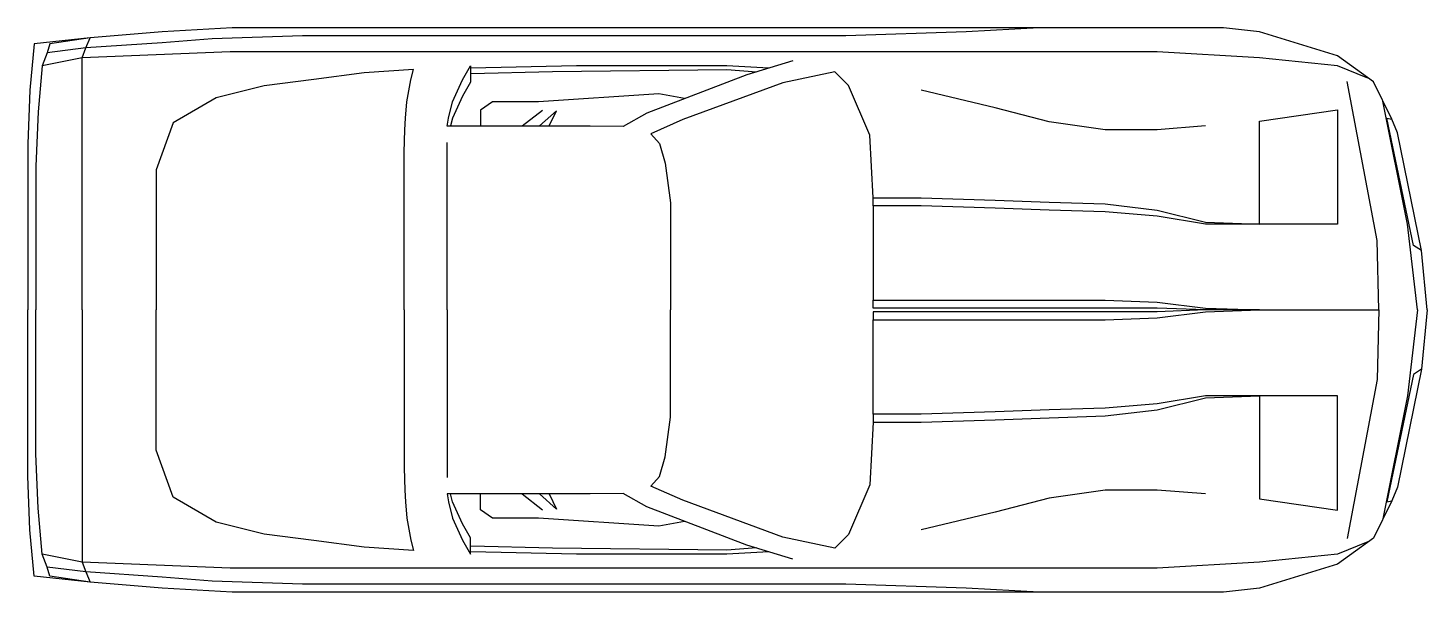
# Model space of a CAD drawing. Extents: x -4.47 to -0.01, y -0.9 to 0.9.
import ezdxf

# ---------------------------------------------------------------- set-up
doc = ezdxf.new("R2010")
doc.units = 0
doc.layers.get('0').update_dxf_attribs({"linetype": 'CONTINUOUS'})

msp = doc.modelspace()

# ---------------------------------------------------------------- linework, layer by layer
at = {"color": 0, "linetype": 'BYBLOCK'}
for p, q in [((-3.0706, 0.9013), (-3.5047, 0.9013)), ((-1.8247, 0.9013), (-3.0706, 0.9013)), ((-4.2844, 0.8374), (-4.2714, 0.8696)), ((-4.2969, 0.8056), (-4.2844, 0.8374)), ((-4.2969, 0.001), (-4.2969, 0.8056)), ((-3.0639, 0.8249), (-3.5941, 0.8249)), ((-1.8954, 0.8249), (-3.0639, 0.8249)), ((-3.248, 0.7355), (-3.2398, 0.7691)), ((-3.2605, 0.6653), (-3.248, 0.7355)), ((-0.1656, 0.2229), (-0.2611, 0.7304)), ((-1.3844, 0.646), (-1.6204, 0.7032)), ((-3.2653, 0.6138), (-3.2605, 0.6653)), ((-1.2118, 0.6013), (-1.3844, 0.646)), ((-3.2677, 0.5759), (-3.2653, 0.6138)), ((-1.033, 0.5759), (-1.2118, 0.6013)), ((-0.7133, 0.5884), (-0.8667, 0.5759)), ((-3.2692, 0.5052), (-3.2677, 0.5759)), ((-3.1322, 0.001), (-3.1326, 0.536)), ((-0.8667, 0.5759), (-1.033, 0.5759)), ((-3.2692, 0.001), (-3.2692, 0.5052)), ((-1.7737, 0.3331), (-1.7737, 0.3586)), ((-0.1596, 0.001), (-0.1656, 0.2229)), ((-4.2969, 0.001), (-4.2969, -0.8037)), ((-3.2692, 0.001), (-3.2692, -0.5033)), ((-3.1322, 0.001), (-3.1326, -0.534)), ((-1.7737, 0.0072), (-1.7737, 0.0327)), ((-0.5408, 0.001), (-0.1596, 0.001)), ((-0.5408, 0.001), (-0.1596, 0.001)), ((-0.1596, 0.001), (-0.1656, -0.2209)), ((-1.7737, -0.0053), (-1.7737, -0.0308)), ((-0.1656, -0.2209), (-0.2611, -0.7285)), ((-1.7737, -0.3312), (-1.7737, -0.3567)), ((-3.2692, -0.5033), (-3.2677, -0.5739)), ((-3.2677, -0.5739), (-3.2653, -0.6119)), ((-1.033, -0.5739), (-1.2118, -0.5994)), ((-0.8667, -0.5739), (-1.033, -0.5739)), ((-0.7133, -0.5864), (-0.8667, -0.5739)), ((-3.2653, -0.6119), (-3.2605, -0.6633)), ((-1.2118, -0.5994), (-1.3844, -0.6441)), ((-3.2605, -0.6633), (-3.248, -0.7335)), ((-1.3844, -0.6441), (-1.6204, -0.7013)), ((-3.248, -0.7335), (-3.2398, -0.7672)), ((-4.2969, -0.8037), (-4.2844, -0.8354)), ((-4.2844, -0.8354), (-4.2714, -0.8676)), ((-3.0639, -0.8229), (-3.5941, -0.8229)), ((-1.8954, -0.8229), (-3.0639, -0.8229)), ((-3.0706, -0.8994), (-3.5047, -0.8994)), ((-1.8247, -0.8994), (-3.0706, -0.8994))]:
    msp.add_line(p, q, dxfattribs=at)
for points in [[(-3.5047, 0.9013), (-3.8176, 0.9013), (-4.0416, 0.8888), (-4.2714, 0.8696), (-4.3993, 0.8503), (-4.4079, 0.8215), (-4.4247, 0.7802), (-4.4372, 0.6331), (-4.444, 0.4605), (-4.444, 0.001)], [(-1.2435, 0.9013), (-1.4767, 0.8888), (-1.8603, 0.8758), (-3.0673, 0.8758), (-3.5941, 0.8758), (-3.8816, 0.8662), (-4.0416, 0.8537), (-4.2844, 0.8374), (-4.4079, 0.8215)], [(-0.0063, 0.001), (-0.0236, 0.1904), (-0.1005, 0.5663), (-0.1187, 0.6105), (-0.1769, 0.7297), (-0.2918, 0.8119), (-0.5408, 0.8888), (-0.6561, 0.9013), (-1.2435, 0.9013), (-1.8247, 0.9013)], [(-4.2714, 0.8696), (-4.4502, 0.8503), (-4.4632, 0.7032), (-4.4694, 0.5312), (-4.4694, 0.001)], [(-3.5941, 0.8249), (-3.8244, 0.8249), (-4.2969, 0.8056), (-4.4247, 0.7802)], [(-0.1956, 0.7412), (-0.2918, 0.7802), (-0.5408, 0.8056), (-0.8667, 0.8249), (-1.8954, 0.8249)], [(-3.2398, 0.7691), (-3.397, 0.7585), (-3.5571, 0.7364), (-3.7157, 0.7167), (-3.8691, 0.6787), (-4.0061, 0.5989), (-4.0604, 0.448), (-4.0604, 0.001)], [(-2.0295, 0.796), (-2.1761, 0.7513), (-2.4957, 0.6297), (-2.5712, 0.5869), (-2.6755, 0.5879), (-3.1322, 0.5879), (-3.1278, 0.6138), (-3.1153, 0.6653), (-3.0831, 0.7355), (-3.0577, 0.7802), (-3.0577, 0.7287), (-3.0831, 0.684), (-3.1153, 0.6138), (-3.1216, 0.5884)], [(-2.1064, 0.7725), (-2.24, 0.7802), (-2.7193, 0.7802), (-3.0572, 0.7734)], [(-2.1458, 0.7604), (-2.24, 0.7672), (-2.24, 0.7672), (-2.7957, 0.7609), (-3.0572, 0.7547)], [(-1.7737, 0.3586), (-1.7834, 0.5595), (-1.8521, 0.7177), (-1.8954, 0.7609), (-2.0612, 0.7258), (-2.3808, 0.6086), (-2.4828, 0.5629), (-2.4549, 0.5326), (-2.4371, 0.4701), (-2.4193, 0.3427), (-2.4193, 0.001)], [(-2.3746, 0.6758), (-2.4573, 0.6907), (-2.8404, 0.6653), (-2.9875, 0.6653), (-3.0259, 0.6393), (-3.0259, 0.5884)], [(-2.8928, 0.5884), (-2.8279, 0.6393)], [(-2.8063, 0.5884), (-2.7837, 0.6364), (-2.838, 0.5884)], [(-0.0365, 0.001), (-0.0687, 0.2754), (-0.1476, 0.6677)], [(-0.0236, 0.1904), (-0.049, 0.2067), (-0.1346, 0.6138), (-0.1187, 0.6105)], [(-1.7737, 0.3586), (-1.6204, 0.3586), (-1.3844, 0.3519), (-1.2118, 0.3456), (-1.033, 0.3394), (-0.8667, 0.3201), (-0.7133, 0.2817), (-0.5408, 0.2754), (-0.7133, 0.2754), (-0.8667, 0.3009), (-1.033, 0.3139), (-1.2118, 0.3201), (-1.3844, 0.3264), (-1.6204, 0.3331), (-1.7737, 0.3331), (-1.7737, 0.0327), (-1.6204, 0.0327), (-1.3844, 0.0327), (-1.033, 0.0327), (-0.8667, 0.0264), (-0.7133, 0.0072), (-0.5408, 0.001), (-0.7133, 0.001), (-0.8667, 0.0072), (-1.7737, 0.0072)], [(-4.2714, -0.8676), (-4.4502, -0.8484), (-4.4632, -0.7013), (-4.4694, -0.5292), (-4.4694, 0.001)], [(-3.5047, -0.8994), (-3.8176, -0.8994), (-4.0416, -0.8869), (-4.2714, -0.8676), (-4.3993, -0.8484), (-4.4079, -0.8196), (-4.4247, -0.7782), (-4.4372, -0.6311), (-4.444, -0.4586), (-4.444, 0.001)], [(-3.2398, -0.7672), (-3.397, -0.7566), (-3.5571, -0.7345), (-3.7157, -0.7148), (-3.8691, -0.6768), (-4.0061, -0.597), (-4.0604, -0.4461), (-4.0604, 0.001)], [(-1.7737, -0.3567), (-1.7834, -0.5576), (-1.8521, -0.7157), (-1.8954, -0.759), (-2.0612, -0.7239), (-2.3808, -0.6066), (-2.4828, -0.561), (-2.4549, -0.5307), (-2.4371, -0.4682), (-2.4193, -0.3408), (-2.4193, 0.001)], [(-0.0063, 0.001), (-0.0236, -0.1884), (-0.1005, -0.5643), (-0.1187, -0.6086), (-0.1769, -0.7278), (-0.2918, -0.81), (-0.5408, -0.8869), (-0.6561, -0.8994), (-1.2435, -0.8994), (-1.8247, -0.8994)], [(-1.7737, -0.3567), (-1.6204, -0.3567), (-1.3844, -0.3499), (-1.2118, -0.3437), (-1.033, -0.3374), (-0.8667, -0.3182), (-0.7133, -0.2798), (-0.5408, -0.2735), (-0.7133, -0.2735), (-0.8667, -0.299), (-1.033, -0.312), (-1.2118, -0.3182), (-1.3844, -0.3245), (-1.6204, -0.3312), (-1.7737, -0.3312), (-1.7737, -0.0308), (-1.6204, -0.0308), (-1.3844, -0.0308), (-1.033, -0.0308), (-0.8667, -0.0245), (-0.7133, -0.0053), (-0.5408, 0.001), (-0.7133, 0.001), (-0.8667, -0.0053), (-1.7737, -0.0053)], [(-0.0365, 0.001), (-0.0687, -0.2735), (-0.1476, -0.6658)], [(-0.0236, -0.1884), (-0.049, -0.2048), (-0.1346, -0.6119), (-0.1187, -0.6086)], [(-2.0295, -0.7941), (-2.1761, -0.7494), (-2.4957, -0.6278), (-2.5712, -0.585), (-2.6755, -0.586), (-3.1322, -0.586), (-3.1278, -0.6119), (-3.1153, -0.6633), (-3.0831, -0.7335), (-3.0577, -0.7782), (-3.0577, -0.7268), (-3.0831, -0.6821), (-3.1153, -0.6119), (-3.1216, -0.5864)], [(-2.3746, -0.6739), (-2.4573, -0.6888), (-2.8404, -0.6633), (-2.9875, -0.6633), (-3.0259, -0.6374), (-3.0259, -0.5864)], [(-2.8928, -0.5864), (-2.8279, -0.6374)], [(-2.8063, -0.5864), (-2.7837, -0.6345), (-2.838, -0.5864)], [(-2.1458, -0.7585), (-2.24, -0.7653), (-2.24, -0.7653), (-2.7957, -0.759), (-3.0572, -0.7528)], [(-0.1956, -0.7393), (-0.2918, -0.7782), (-0.5408, -0.8037), (-0.8667, -0.8229), (-1.8954, -0.8229)], [(-3.5941, -0.8229), (-3.8244, -0.8229), (-4.2969, -0.8037), (-4.4247, -0.7782)], [(-2.1064, -0.7705), (-2.24, -0.7782), (-2.7193, -0.7782), (-3.0572, -0.7715)], [(-1.2435, -0.8994), (-1.4767, -0.8869), (-1.8603, -0.8739), (-3.0673, -0.8739), (-3.5941, -0.8739), (-3.8816, -0.8643), (-4.0416, -0.8518), (-4.2844, -0.8354), (-4.4079, -0.8196)]]:
    msp.add_lwpolyline(points, dxfattribs=at)
for points in [[(-0.5408, 0.2754), (-0.5408, 0.6042), (-0.2918, 0.6398), (-0.2918, 0.2754)], [(-0.5408, -0.2735), (-0.5408, -0.6023), (-0.2918, -0.6379), (-0.2918, -0.2735)]]:
    msp.add_lwpolyline(points, close=True, dxfattribs=at)

doc.saveas('drawing.dxf')
